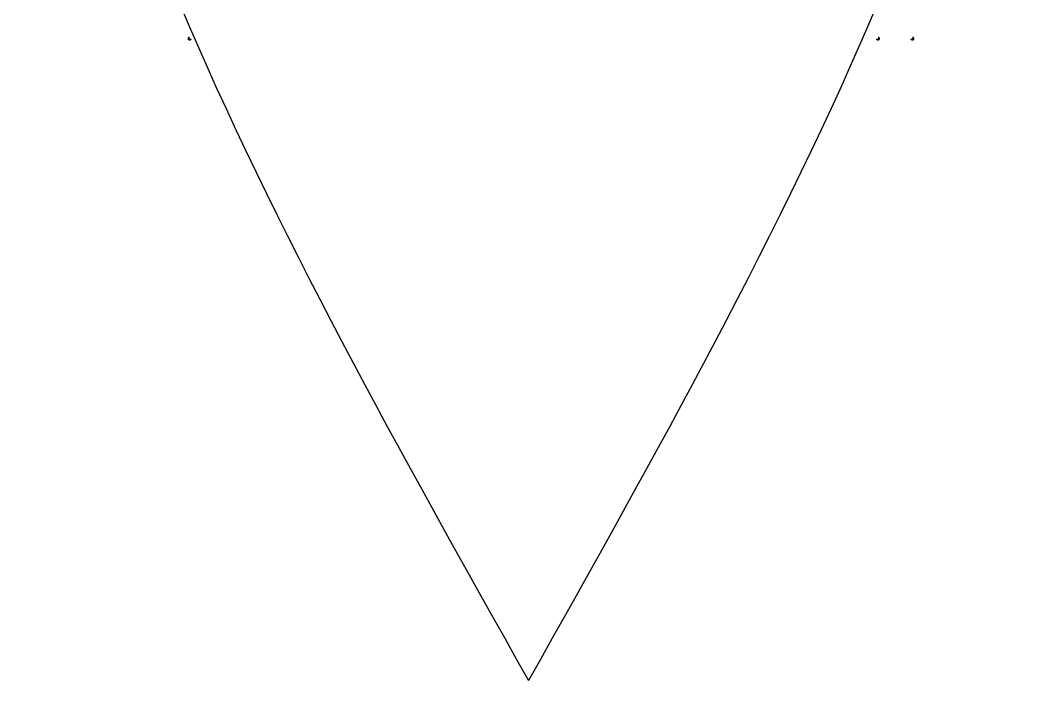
# Model space of a CAD drawing. Header units: inches. Extents: x 45 to 322, y 27 to 227.
# Drawn here: x 247.1 to 322.1, y 27 to 75.7 of the extents above; entities that cross this region are included whole.
import ezdxf

# ---------------------------------------------------------------- set-up
doc = ezdxf.new("R2010")
doc.units = ezdxf.units.IN
doc.header["$MEASUREMENT"] = 0
doc.layers.add('1', color=22, linetype='Continuous')
doc.layers.add('16', color=175, linetype='Continuous')

msp = doc.modelspace()

# ---------------------------------------------------------------- linework, layer by layer
for points in [[(284.592, 226.968), (247.092, 126.968), (284.592, 26.968)], [(284.592, 226.968), (322.092, 126.968), (284.592, 26.968)]]:
    msp.add_spline(points, degree=3)
at = {"layer": '1', "const_width": 0.152}
for points in [[(259.581, 74.394, 1), (259.581, 74.242)], [(259.505, 74.318, 1), (259.657, 74.318)], [(310.305, 74.318, 1), (310.457, 74.318)], [(310.381, 74.242, 1), (310.381, 74.394)]]:
    msp.add_lwpolyline(points, format="xyb", dxfattribs=at)
at = {"layer": '16', "const_width": 0.152}
for points in [[(312.845, 74.318, 1), (312.997, 74.318)], [(312.921, 74.242, 1), (312.921, 74.394)]]:
    msp.add_lwpolyline(points, format="xyb", dxfattribs=at)

doc.saveas('drawing.dxf')
